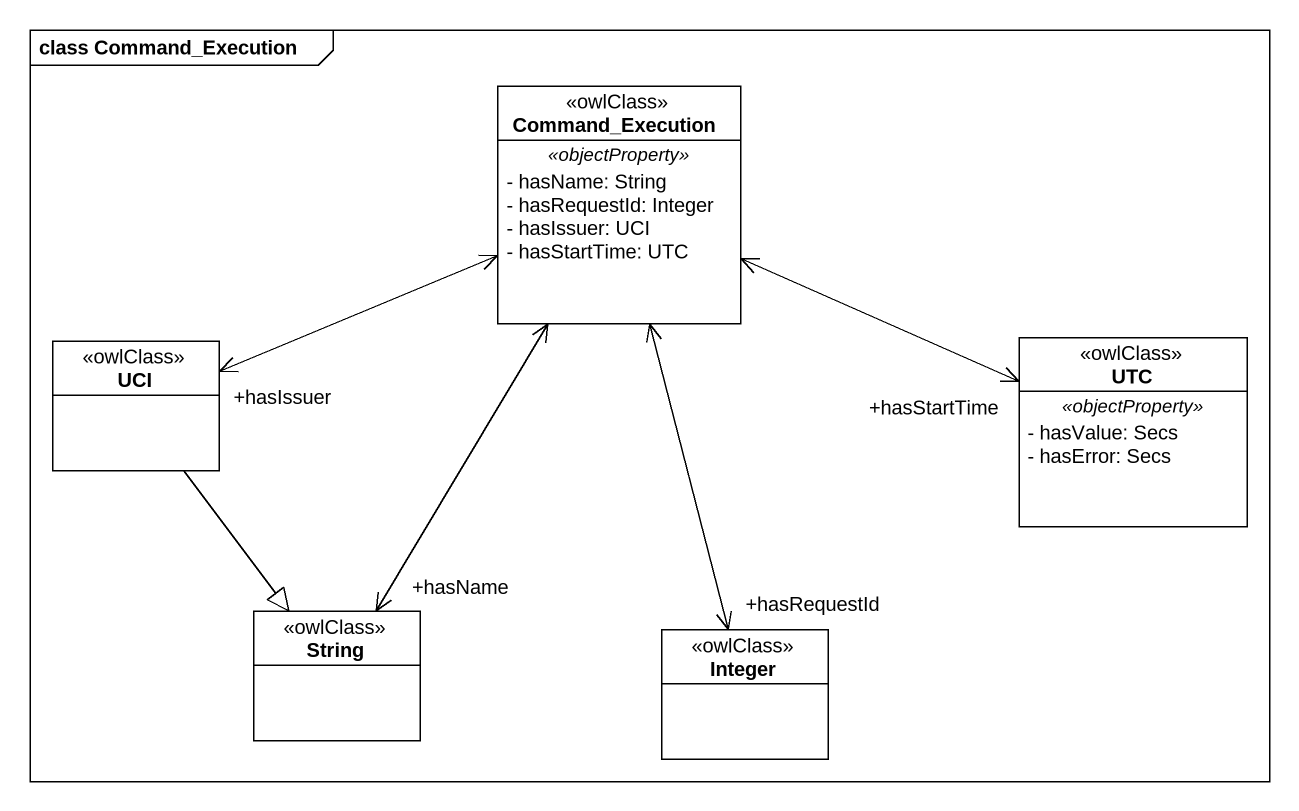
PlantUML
@startuml
mainframe class Command_Execution
hide circle
hide empty members
skinparam classAttributeIconSize 0
class Command_Execution <<owlClass>> {
  .. <<objectProperty>> ..
  - hasName: String
  - hasRequestId: Integer
  - hasIssuer: UCI
  - hasStartTime: UTC
}
class UCI <<owlClass>>
class UTC <<owlClass>> {
  .. <<objectProperty>> ..
  - hasValue: Secs
  - hasError: Secs
}
class String <<owlClass>>
class Integer <<owlClass>>
Command_Execution <-left-> "+hasIssuer" UCI
Command_Execution <-right-> "+hasStartTime" UTC
Command_Execution <--> "+hasName" String
Command_Execution <--> "+hasRequestId" Integer
UCI --|> String
@enduml
